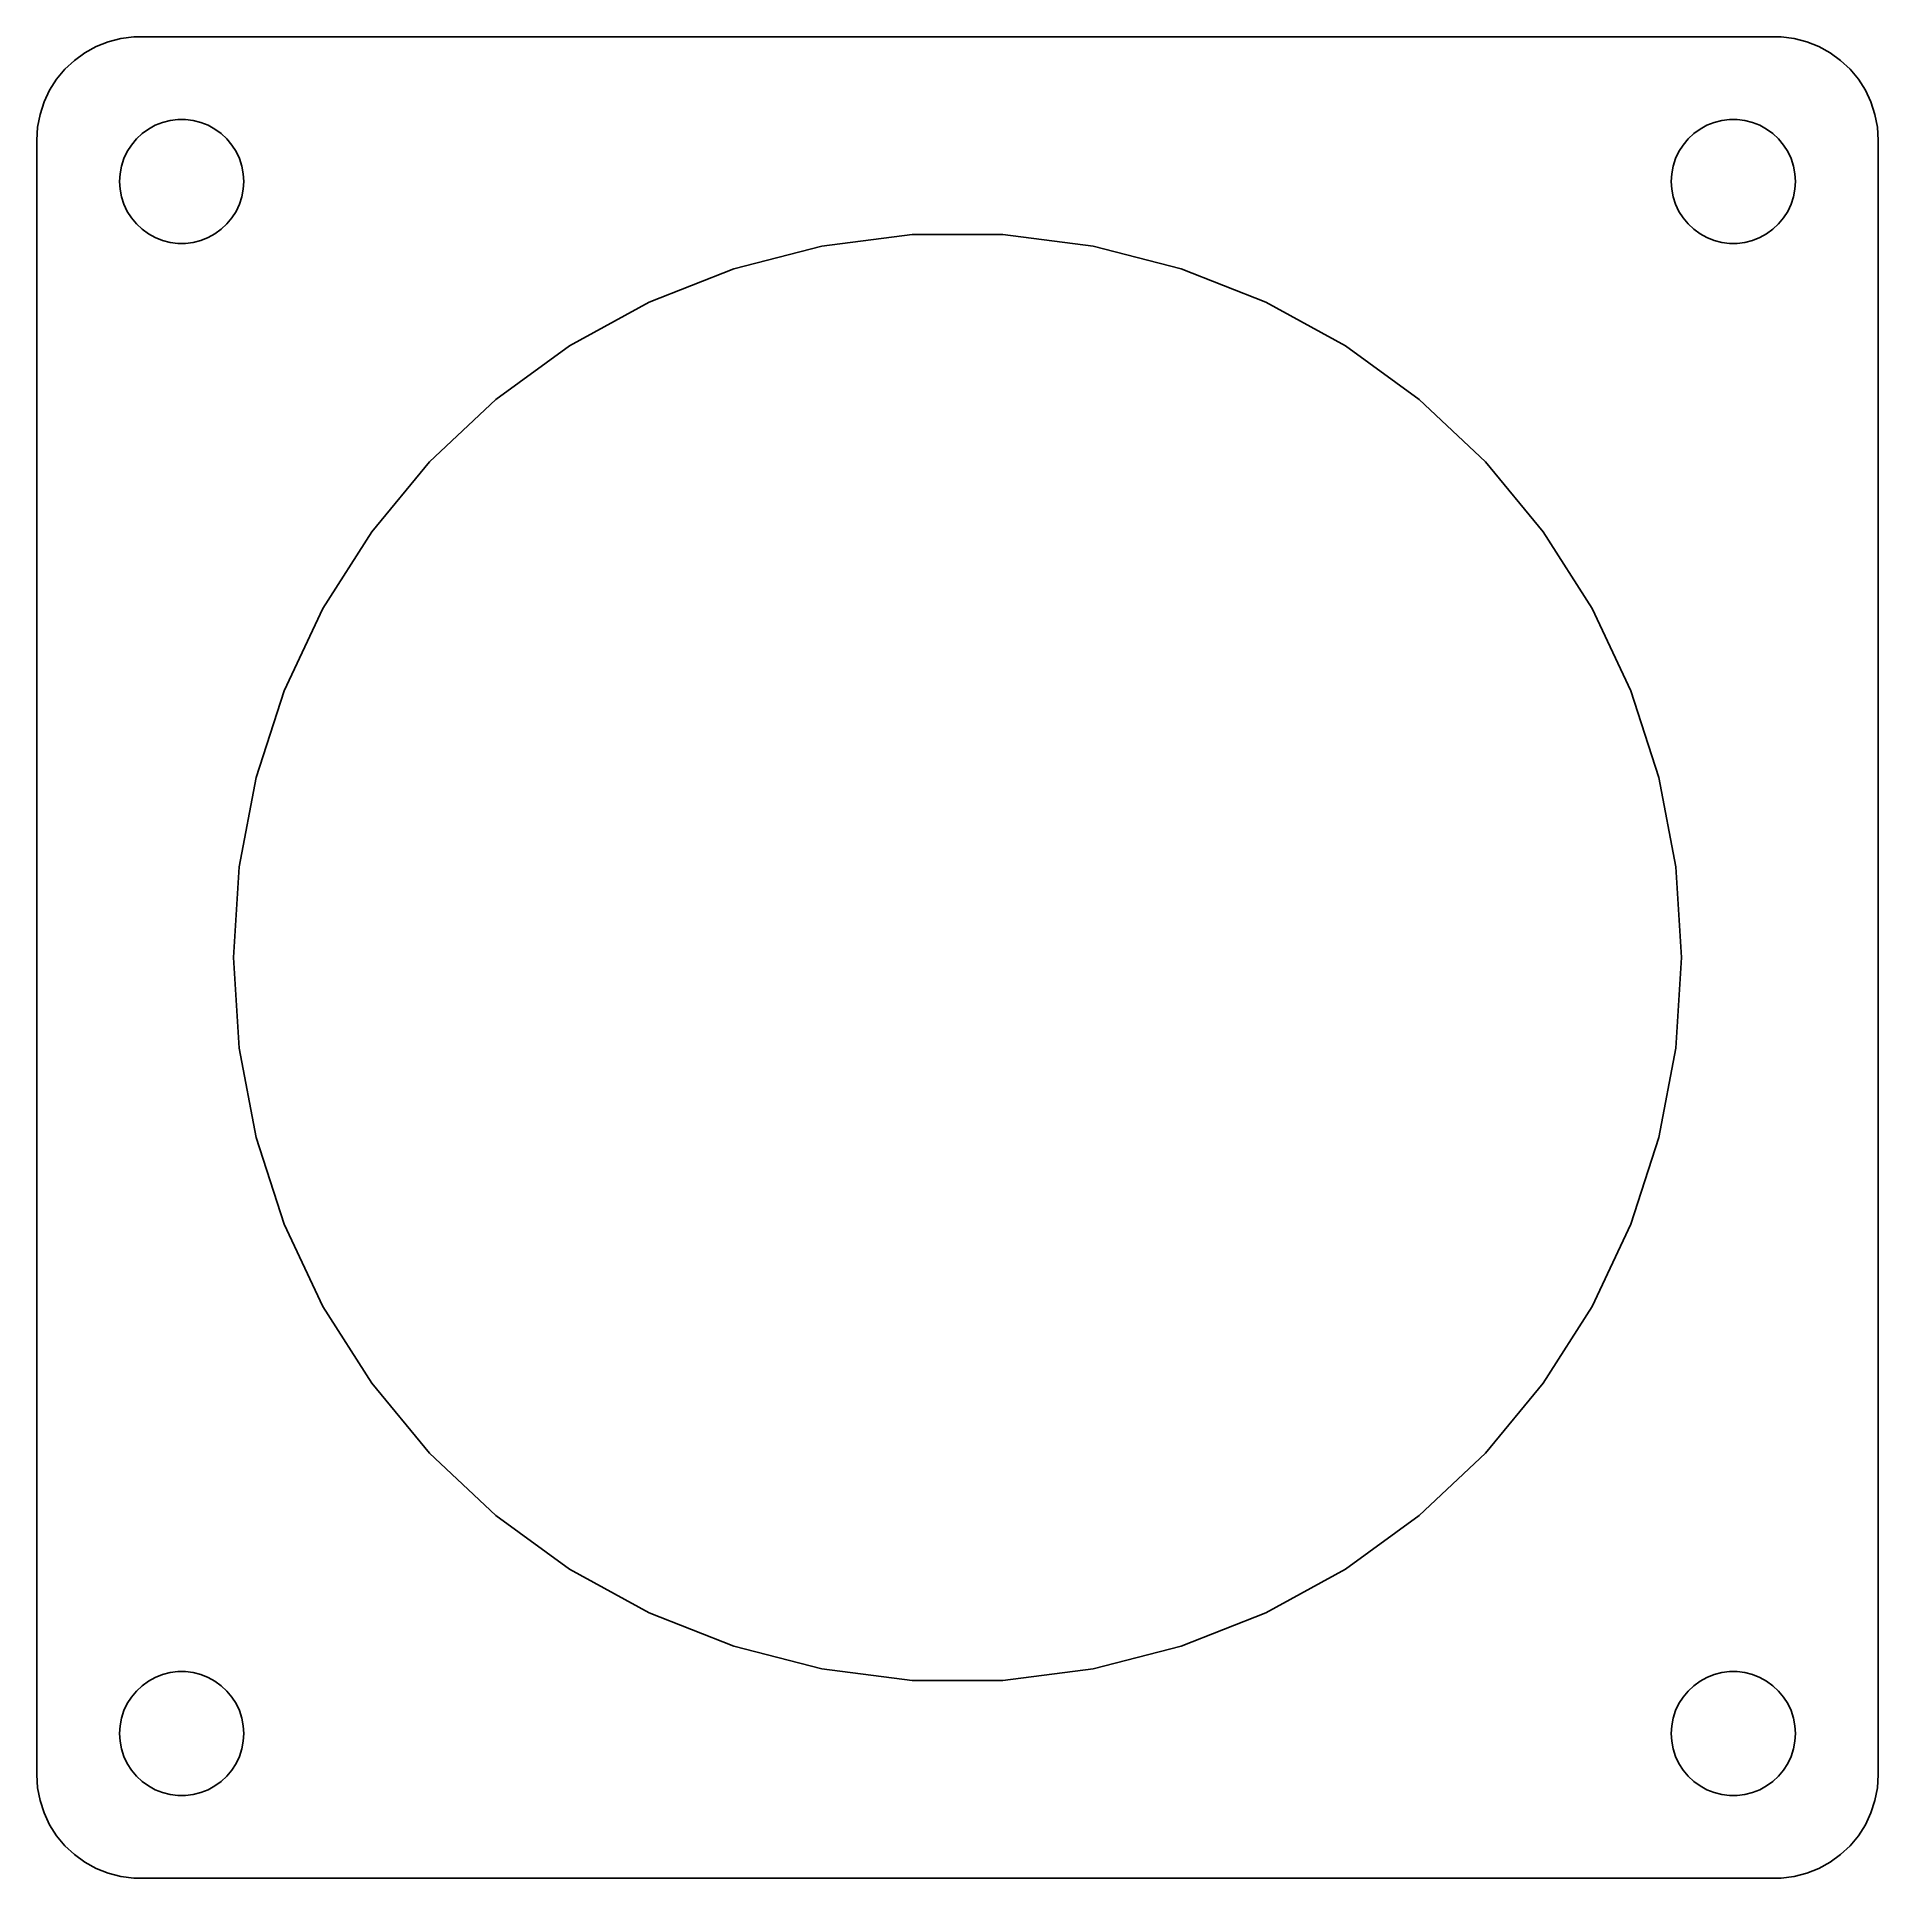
# Model space of a CAD drawing. Header units: metres. Extents: x -44.5 to 44.5, y 54.5 to 143.5.
import ezdxf

# ---------------------------------------------------------------- set-up
doc = ezdxf.new("R2010")
doc.units = ezdxf.units.M

msp = doc.modelspace()

# ---------------------------------------------------------------- linework, layer by layer
for p, q in [((-40.4369, 143.411), (-41.0451, 143.255)), ((-39.8139, 143.49), (-40.4369, 143.411)), ((39.8139, 143.49), (-39.8139, 143.49)), ((40.4369, 143.411), (39.8139, 143.49)), ((41.0451, 143.255), (40.4369, 143.411)), ((-42.1791, 142.722), (-42.6871, 142.353)), ((-41.6289, 143.024), (-42.1791, 142.722)), ((-41.0451, 143.255), (-41.6289, 143.024)), ((41.6289, 143.024), (41.0451, 143.255)), ((42.1791, 142.722), (41.6289, 143.024)), ((42.6871, 142.353), (42.1791, 142.722)), ((-43.1448, 141.923), (-43.5451, 141.439)), ((-42.6871, 142.353), (-43.1448, 141.923)), ((43.1448, 141.923), (42.6871, 142.353)), ((43.5451, 141.439), (43.1448, 141.923)), ((-43.8815, 140.909), (-44.1489, 140.341)), ((-43.5451, 141.439), (-43.8815, 140.909)), ((43.8815, 140.909), (43.5451, 141.439)), ((44.1489, 140.341), (43.8815, 140.909)), ((-44.3429, 139.743), (-44.4606, 139.127)), ((-44.1489, 140.341), (-44.3429, 139.743)), ((44.3429, 139.743), (44.1489, 140.341)), ((44.4606, 139.127), (44.3429, 139.743)), ((-44.4606, 139.127), (-44.5, 138.5)), ((-39.4123, 138.812), (-39.1075, 139.033)), ((-39.1075, 139.033), (-38.7773, 139.214)), ((-38.7773, 139.214), (-38.427, 139.353)), ((-38.427, 139.353), (-38.0621, 139.447)), ((-38.0621, 139.447), (-37.6884, 139.494)), ((-37.6884, 139.494), (-37.3116, 139.494)), ((-37.3116, 139.494), (-36.9379, 139.447)), ((-36.9379, 139.447), (-36.5729, 139.353)), ((-36.5729, 139.353), (-36.2227, 139.214)), ((-36.2227, 139.214), (-35.8925, 139.033)), ((-35.8925, 139.033), (-35.5877, 138.812)), ((35.5877, 138.812), (35.8925, 139.033)), ((35.8925, 139.033), (36.2227, 139.214)), ((36.2227, 139.214), (36.5729, 139.353)), ((36.5729, 139.353), (36.9379, 139.447)), ((36.9379, 139.447), (37.3116, 139.494)), ((37.3116, 139.494), (37.6884, 139.494)), ((37.6884, 139.494), (38.0621, 139.447)), ((38.0621, 139.447), (38.427, 139.353)), ((38.427, 139.353), (38.7773, 139.214)), ((38.7773, 139.214), (39.1075, 139.033)), ((39.1075, 139.033), (39.4123, 138.812)), ((44.5, 138.5), (44.4606, 139.127)), ((-44.5, 138.5), (-44.5, 59.5)), ((-40.1289, 137.945), (-39.927, 138.263)), ((-39.927, 138.263), (-39.6869, 138.554)), ((-39.6869, 138.554), (-39.4123, 138.812)), ((-35.5877, 138.812), (-35.3131, 138.554)), ((-35.3131, 138.554), (-35.0729, 138.263)), ((-35.0729, 138.263), (-34.8711, 137.945)), ((34.8711, 137.945), (35.0729, 138.263)), ((35.0729, 138.263), (35.3131, 138.554)), ((35.3131, 138.554), (35.5877, 138.812)), ((39.4123, 138.812), (39.6869, 138.554)), ((39.6869, 138.554), (39.927, 138.263)), ((39.927, 138.263), (40.1289, 137.945)), ((44.5, 59.5), (44.5, 138.5)), ((-40.4763, 136.876), (-40.4057, 137.246)), ((-40.4057, 137.246), (-40.2893, 137.604)), ((-40.2893, 137.604), (-40.1289, 137.945)), ((-34.8711, 137.945), (-34.7107, 137.604)), ((-34.7107, 137.604), (-34.5942, 137.246)), ((-34.5942, 137.246), (-34.5237, 136.876)), ((34.5237, 136.876), (34.5942, 137.246)), ((34.5942, 137.246), (34.7107, 137.604)), ((34.7107, 137.604), (34.8711, 137.945)), ((40.1289, 137.945), (40.2893, 137.604)), ((40.2893, 137.604), (40.4057, 137.246)), ((40.4057, 137.246), (40.4763, 136.876)), ((-40.5, 136.5), (-40.4763, 136.876)), ((-40.4763, 136.124), (-40.5, 136.5)), ((-34.5237, 136.876), (-34.5, 136.5)), ((-34.5, 136.5), (-34.5237, 136.124)), ((34.5, 136.5), (34.5237, 136.876)), ((34.5237, 136.124), (34.5, 136.5)), ((40.4763, 136.876), (40.5, 136.5)), ((40.5, 136.5), (40.4763, 136.124)), ((-40.4057, 135.754), (-40.4763, 136.124)), ((-40.2893, 135.396), (-40.4057, 135.754)), ((-40.1289, 135.055), (-40.2893, 135.396)), ((-34.7107, 135.396), (-34.8711, 135.055)), ((-34.5942, 135.754), (-34.7107, 135.396)), ((-34.5237, 136.124), (-34.5942, 135.754)), ((34.5942, 135.754), (34.5237, 136.124)), ((34.7107, 135.396), (34.5942, 135.754)), ((34.8711, 135.055), (34.7107, 135.396)), ((40.2893, 135.396), (40.1289, 135.055)), ((40.4057, 135.754), (40.2893, 135.396)), ((40.4763, 136.124), (40.4057, 135.754)), ((-39.927, 134.737), (-40.1289, 135.055)), ((-39.6869, 134.446), (-39.927, 134.737)), ((-39.4123, 134.188), (-39.6869, 134.446)), ((-35.3131, 134.446), (-35.5877, 134.188)), ((-35.0729, 134.737), (-35.3131, 134.446)), ((-34.8711, 135.055), (-35.0729, 134.737)), ((35.0729, 134.737), (34.8711, 135.055)), ((35.3131, 134.446), (35.0729, 134.737)), ((35.5877, 134.188), (35.3131, 134.446)), ((39.6869, 134.446), (39.4123, 134.188)), ((39.927, 134.737), (39.6869, 134.446)), ((40.1289, 135.055), (39.927, 134.737)), ((-39.1075, 133.967), (-39.4123, 134.188)), ((-38.7773, 133.786), (-39.1075, 133.967)), ((-38.427, 133.647), (-38.7773, 133.786)), ((-38.0621, 133.553), (-38.427, 133.647)), ((-37.6884, 133.506), (-38.0621, 133.553)), ((-37.3116, 133.506), (-37.6884, 133.506)), ((-36.9379, 133.553), (-37.3116, 133.506)), ((-36.5729, 133.647), (-36.9379, 133.553)), ((-36.2227, 133.786), (-36.5729, 133.647)), ((-35.8925, 133.967), (-36.2227, 133.786)), ((-35.5877, 134.188), (-35.8925, 133.967)), ((-6.5583, 133.38), (-2.1977, 133.931)), ((-2.1977, 133.931), (2.1977, 133.931)), ((2.1977, 133.931), (6.5583, 133.38)), ((35.8925, 133.967), (35.5877, 134.188)), ((36.2227, 133.786), (35.8925, 133.967)), ((36.5729, 133.647), (36.2227, 133.786)), ((36.9379, 133.553), (36.5729, 133.647)), ((37.3116, 133.506), (36.9379, 133.553)), ((37.6884, 133.506), (37.3116, 133.506)), ((38.0621, 133.553), (37.6884, 133.506)), ((38.427, 133.647), (38.0621, 133.553)), ((38.7773, 133.786), (38.427, 133.647)), ((39.1075, 133.967), (38.7773, 133.786)), ((39.4123, 134.188), (39.1075, 133.967)), ((-10.8156, 132.287), (-6.5583, 133.38)), ((6.5583, 133.38), (10.8156, 132.287)), ((-14.9023, 130.669), (-10.8156, 132.287)), ((10.8156, 132.287), (14.9023, 130.669)), ((-18.7539, 128.551), (-14.9023, 130.669)), ((14.9023, 130.669), (18.7539, 128.551)), ((-22.3098, 125.968), (-18.7539, 128.551)), ((18.7539, 128.551), (22.3098, 125.968)), ((-25.5139, 122.959), (-22.3098, 125.968)), ((22.3098, 125.968), (25.5139, 122.959)), ((-28.3156, 119.572), (-25.5139, 122.959)), ((25.5139, 122.959), (28.3156, 119.572)), ((-30.6707, 115.861), (-28.3156, 119.572)), ((28.3156, 119.572), (30.6707, 115.861)), ((-32.5422, 111.884), (-30.6707, 115.861)), ((30.6707, 115.861), (32.5422, 111.884)), ((-33.9004, 107.704), (-32.5422, 111.884)), ((32.5422, 111.884), (33.9004, 107.704)), ((-34.724, 103.387), (-33.9004, 107.704)), ((33.9004, 107.704), (34.724, 103.387)), ((-35, 99), (-34.724, 103.387)), ((34.724, 103.387), (35, 99)), ((-34.724, 94.6133), (-35, 99)), ((35, 99), (34.724, 94.6133)), ((-33.9004, 90.2959), (-34.724, 94.6133)), ((34.724, 94.6133), (33.9004, 90.2959)), ((-32.5422, 86.1156), (-33.9004, 90.2959)), ((33.9004, 90.2959), (32.5422, 86.1156)), ((-30.6707, 82.1386), (-32.5422, 86.1156)), ((32.5422, 86.1156), (30.6707, 82.1386)), ((-28.3156, 78.4275), (-30.6707, 82.1386)), ((30.6707, 82.1386), (28.3156, 78.4275)), ((-25.5139, 75.0409), (-28.3156, 78.4275)), ((28.3156, 78.4275), (25.5139, 75.0409)), ((-22.3098, 72.032), (-25.5139, 75.0409)), ((25.5139, 75.0409), (22.3098, 72.032)), ((-18.7539, 69.4485), (-22.3098, 72.032)), ((22.3098, 72.032), (18.7539, 69.4485)), ((-14.9023, 67.3311), (-18.7539, 69.4485)), ((18.7539, 69.4485), (14.9023, 67.3311)), ((-10.8156, 65.713), (-14.9023, 67.3311)), ((14.9023, 67.3311), (10.8156, 65.713)), ((-6.5583, 64.6199), (-10.8156, 65.713)), ((10.8156, 65.713), (6.5583, 64.6199)), ((-39.1075, 64.033), (-38.7773, 64.2145)), ((-38.7773, 64.2145), (-38.427, 64.3532)), ((-38.427, 64.3532), (-38.0621, 64.4469)), ((-38.0621, 64.4469), (-37.6884, 64.4941)), ((-37.6884, 64.4941), (-37.3116, 64.4941)), ((-37.3116, 64.4941), (-36.9379, 64.4469)), ((-36.9379, 64.4469), (-36.5729, 64.3532)), ((-36.5729, 64.3532), (-36.2227, 64.2145)), ((-36.2227, 64.2145), (-35.8925, 64.033)), ((-2.1977, 64.0691), (-6.5583, 64.6199)), ((6.5583, 64.6199), (2.1977, 64.0691)), ((35.8925, 64.033), (36.2227, 64.2145)), ((36.2227, 64.2145), (36.5729, 64.3532)), ((36.5729, 64.3532), (36.9379, 64.4469)), ((36.9379, 64.4469), (37.3116, 64.4941)), ((37.3116, 64.4941), (37.6884, 64.4941)), ((37.6884, 64.4941), (38.0621, 64.4469)), ((38.0621, 64.4469), (38.427, 64.3532)), ((38.427, 64.3532), (38.7773, 64.2145)), ((38.7773, 64.2145), (39.1075, 64.033)), ((-40.1289, 62.9453), (-39.927, 63.2634)), ((-39.927, 63.2634), (-39.6869, 63.5536)), ((-39.6869, 63.5536), (-39.4123, 63.8115)), ((-39.4123, 63.8115), (-39.1075, 64.033)), ((-35.8925, 64.033), (-35.5877, 63.8115)), ((-35.5877, 63.8115), (-35.3131, 63.5536)), ((-35.3131, 63.5536), (-35.0729, 63.2634)), ((-35.0729, 63.2634), (-34.8711, 62.9453)), ((2.1977, 64.0691), (-2.1977, 64.0691)), ((34.8711, 62.9453), (35.0729, 63.2634)), ((35.0729, 63.2634), (35.3131, 63.5536)), ((35.3131, 63.5536), (35.5877, 63.8115)), ((35.5877, 63.8115), (35.8925, 64.033)), ((39.1075, 64.033), (39.4123, 63.8115)), ((39.4123, 63.8115), (39.6869, 63.5536)), ((39.6869, 63.5536), (39.927, 63.2634)), ((39.927, 63.2634), (40.1289, 62.9453)), ((-40.4057, 62.2461), (-40.2893, 62.6044)), ((-40.2893, 62.6044), (-40.1289, 62.9453)), ((-34.8711, 62.9453), (-34.7107, 62.6044)), ((-34.7107, 62.6044), (-34.5942, 62.2461)), ((34.5942, 62.2461), (34.7107, 62.6044)), ((34.7107, 62.6044), (34.8711, 62.9453)), ((40.1289, 62.9453), (40.2893, 62.6044)), ((40.2893, 62.6044), (40.4057, 62.2461)), ((-40.5, 61.5), (-40.4763, 61.876)), ((-40.4763, 61.124), (-40.5, 61.5)), ((-40.4763, 61.876), (-40.4057, 62.2461)), ((-34.5942, 62.2461), (-34.5237, 61.876)), ((-34.5237, 61.876), (-34.5, 61.5)), ((-34.5, 61.5), (-34.5237, 61.124)), ((34.5, 61.5), (34.5237, 61.876)), ((34.5237, 61.124), (34.5, 61.5)), ((34.5237, 61.876), (34.5942, 62.2461)), ((40.4057, 62.2461), (40.4763, 61.876)), ((40.4763, 61.876), (40.5, 61.5)), ((40.5, 61.5), (40.4763, 61.124)), ((-40.4057, 60.7539), (-40.4763, 61.124)), ((-40.2893, 60.3956), (-40.4057, 60.7539)), ((-34.5942, 60.7539), (-34.7107, 60.3956)), ((-34.5237, 61.124), (-34.5942, 60.7539)), ((34.5942, 60.7539), (34.5237, 61.124)), ((34.7107, 60.3956), (34.5942, 60.7539)), ((40.4057, 60.7539), (40.2893, 60.3956)), ((40.4763, 61.124), (40.4057, 60.7539)), ((-40.1289, 60.0547), (-40.2893, 60.3956)), ((-39.927, 59.7366), (-40.1289, 60.0547)), ((-39.6869, 59.4464), (-39.927, 59.7366)), ((-35.0729, 59.7366), (-35.3131, 59.4464)), ((-34.8711, 60.0547), (-35.0729, 59.7366)), ((-34.7107, 60.3956), (-34.8711, 60.0547)), ((34.8711, 60.0547), (34.7107, 60.3956)), ((35.0729, 59.7366), (34.8711, 60.0547)), ((35.3131, 59.4464), (35.0729, 59.7366)), ((39.927, 59.7366), (39.6869, 59.4464)), ((40.1289, 60.0547), (39.927, 59.7366)), ((40.2893, 60.3956), (40.1289, 60.0547)), ((-44.5, 59.5), (-44.4606, 58.8733)), ((-44.4606, 58.8733), (-44.3429, 58.2566)), ((-39.4123, 59.1885), (-39.6869, 59.4464)), ((-39.1075, 58.967), (-39.4123, 59.1885)), ((-38.7773, 58.7855), (-39.1075, 58.967)), ((-38.427, 58.6468), (-38.7773, 58.7855)), ((-36.2227, 58.7855), (-36.5729, 58.6468)), ((-35.8925, 58.967), (-36.2227, 58.7855)), ((-35.5877, 59.1885), (-35.8925, 58.967)), ((-35.3131, 59.4464), (-35.5877, 59.1885)), ((35.5877, 59.1885), (35.3131, 59.4464)), ((35.8925, 58.967), (35.5877, 59.1885)), ((36.2227, 58.7855), (35.8925, 58.967)), ((36.5729, 58.6468), (36.2227, 58.7855)), ((38.7773, 58.7855), (38.427, 58.6468)), ((39.1075, 58.967), (38.7773, 58.7855)), ((39.4123, 59.1885), (39.1075, 58.967)), ((39.6869, 59.4464), (39.4123, 59.1885)), ((44.3429, 58.2566), (44.4606, 58.8733)), ((44.4606, 58.8733), (44.5, 59.5)), ((-44.3429, 58.2566), (-44.1489, 57.6594)), ((-38.0621, 58.5531), (-38.427, 58.6468)), ((-37.6884, 58.5059), (-38.0621, 58.5531)), ((-37.3116, 58.5059), (-37.6884, 58.5059)), ((-36.9379, 58.5531), (-37.3116, 58.5059)), ((-36.5729, 58.6468), (-36.9379, 58.5531)), ((36.9379, 58.5531), (36.5729, 58.6468)), ((37.3116, 58.5059), (36.9379, 58.5531)), ((37.6884, 58.5059), (37.3116, 58.5059)), ((38.0621, 58.5531), (37.6884, 58.5059)), ((38.427, 58.6468), (38.0621, 58.5531)), ((44.1489, 57.6594), (44.3429, 58.2566)), ((-44.1489, 57.6594), (-43.8815, 57.0912)), ((-43.8815, 57.0912), (-43.5451, 56.5611)), ((43.5451, 56.5611), (43.8815, 57.0912)), ((43.8815, 57.0912), (44.1489, 57.6594)), ((-43.5451, 56.5611), (-43.1448, 56.0773)), ((-43.1448, 56.0773), (-42.6871, 55.6474)), ((42.6871, 55.6474), (43.1448, 56.0773)), ((43.1448, 56.0773), (43.5451, 56.5611)), ((-42.6871, 55.6474), (-42.1791, 55.2784)), ((-42.1791, 55.2784), (-41.6289, 54.9759)), ((41.6289, 54.9759), (42.1791, 55.2784)), ((42.1791, 55.2784), (42.6871, 55.6474)), ((-41.6289, 54.9759), (-41.0451, 54.7447)), ((-41.0451, 54.7447), (-40.4369, 54.5886)), ((-40.4369, 54.5886), (-39.8139, 54.5099)), ((-39.8139, 54.5099), (39.8139, 54.5099)), ((39.8139, 54.5099), (40.4369, 54.5886)), ((40.4369, 54.5886), (41.0451, 54.7447)), ((41.0451, 54.7447), (41.6289, 54.9759))]:
    msp.add_line(p, q)

doc.saveas('drawing.dxf')
